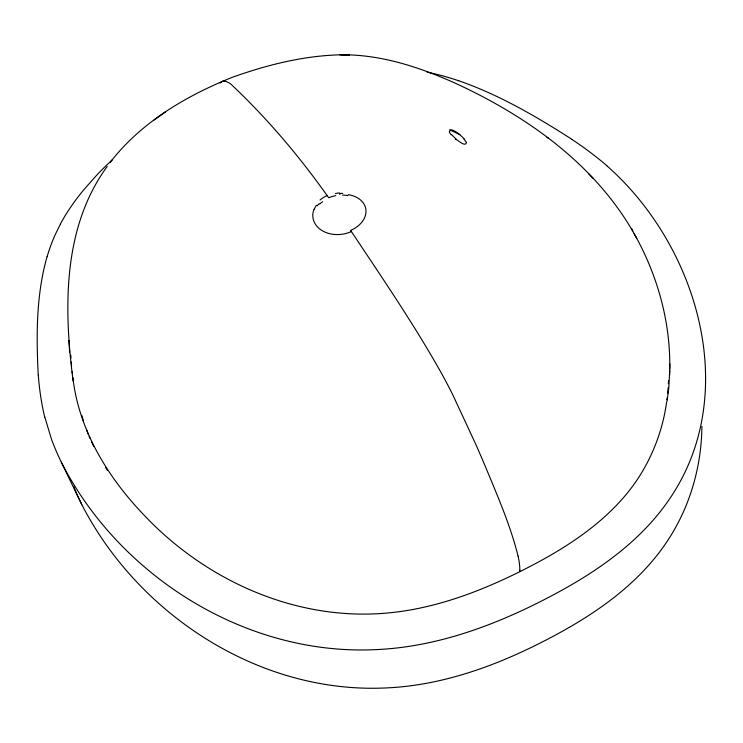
<?xml version="1.0" encoding="UTF-8"?>
<svg xmlns="http://www.w3.org/2000/svg" width="743" height="743" viewBox="0 0 743 743"><rect width="100%" height="100%" fill="white"/><g stroke="black" fill="none" stroke-linecap="round" stroke-linejoin="round"><path stroke-width="1.11" d="M667.075 401.211L668.784 388.18L669.722 370.46M701.903 426.389C701.522 466.279 690.126 506.187 668.273 539.65A244.521 201.279 -6.8 0 1 656.673 555.755C627.064 592.97 586.283 619.337 544.433 640.875C494.55 666.536 440.181 686.077 383.639 688.037C258.527 693.033 138.477 614.656 81.897 504.803M669.759 368.667C670.604 317.307 654.815 266.235 627.696 222.826C587.091 158.305 521.614 113.419 453.276 82.297C418.021 66.666 380.137 54.388 341.186 54.796C304.119 55.604 267.582 64.743 232.782 77.123C186.409 95.652 141.077 122.289 110.178 162.383M669.638 375.159L669.842 363.977M519.84 570.215L519.794 571.692C479.17 591.837 435.9 608.071 390.512 612.715A218.906 178.227 -10.9 0 1 360.801 614.09C279.442 613.207 201.158 574.943 145.433 516.552C108.636 478.613 78.916 430.921 72.86 377.546M667.725 393.326L668.078 387.976M668.347 383.694L668.561 380.481M666.61 401.954C663.016 428.804 653.301 454.772 638.646 477.545A217.244 174.837 -7.1 0 1 623.219 497.949C595.004 530.196 557.752 552.718 519.794 571.692M666.889 399.799L667.168 397.644M47.06 256.725C36.119 295.073 36.24 335.604 38.246 375.104M60.508 223.894L54.954 235.225A256.558 190.84 -13 0 0 47.088 256.725M220.132 83.012L222.473 81.191L225.621 81.368A166.729 28.253 66.3 0 1 230.915 84.145C267.099 118.193 299.587 156.55 328.23 197.136M107.196 166.451C62.338 227.832 63.814 309.079 73.13 381.001M165.429 111.952L154.145 119.994M339.449 194.202L340.099 194.146M341.186 54.796L349.349 54.926L339.653 54.759M427.03 72.145L434.618 73.817A255.146 188.991 -11.4 0 1 458.737 80.783M458.756 80.773C499.073 94.705 536.186 116.428 571.952 139.359M449.682 129.765L459.833 134.659L464.338 138.969M455.283 138.969C457.957 139.972 465.359 147.625 466.539 142.452M547.015 137.371L548.64 138.356M459.833 134.659C457.502 133.016 450.119 126.886 449.664 131.641M456.657 139.638L451.614 134.678M606.725 165.68C696.785 244.744 741.235 391.124 671.022 496.77A253.967 204.641 -7.1 0 1 658.957 513.274C627.965 551.622 585.484 578.63 542 600.781C489.888 627.296 433.215 647.487 374.296 649.688C245.701 655.298 120.552 576.884 62.003 463.558A379.515 293.188 -8.6 0 1 51.443 439.067L44.794 417.046M588.753 173.908L593.09 178.357M350.928 230.841C382.552 278.476 415.021 325.713 442.828 375.735A133.619 27.37 64.7 0 1 452.348 393.901L475.669 444.063A379.636 66.926 64.9 0 1 484.715 464.96C497.058 494.838 510.227 524.632 518.075 556.089M105.682 467.663L107.401 470.356M634.104 233.711L636.816 238.382M93.832 446.599L91.603 441.927M61.307 462.137L81.21 503.401M88.324 434.386L86.467 429.621M89.114 436.271L89.894 438.166M81.758 415.318L83.476 421.049M72.145 371.667L72.387 373.627M71.254 361.934L71.569 365.825M70.789 355.135L70.975 358.052M68.932 340.498L69.61 352.126M631.652 228.955A369.076 289.38 -13.9 0 1 632.869 230.832M571.887 139.405A451.187 357.745 -16.2 0 1 606.799 165.633M44.691 417.083A439.224 338.78 -6.1 0 1 38.33 375.085M60.424 223.884A251.273 186.976 -13.2 0 1 83.755 189.818L97.528 174.28A353.399 270.777 -10.4 0 1 112.342 159.801M81.906 504.794A365.89 289.166 -8.5 0 1 73.668 486.414M320.029 200.034A26.655 19.662 -10.5 0 1 327.096 195.548M328.685 197.768A26.655 16.94 -12.3 0 1 335.771 195.595M319.759 204A26.748 17.878 -13.4 0 1 322.601 201.743M317.242 205.792A26.358 20.609 -0.6 0 1 319.137 203.768M314.308 209.229A26.061 21.389 10.5 0 1 316.369 205.347M351.411 231.547A26.748 20.581 -8.8 0 1 322.183 230.674A26.748 20.581 -8.8 0 1 314.02 209.22M348.309 194.647A26.748 19.262 -11.2 0 1 365.983 210.418A26.748 19.262 -11.2 0 1 350.64 230.404M342.551 195.121A26.051 21.194 -12.8 0 1 347.965 195.595M340.09 193.477A26.358 22.773 -18 0 1 342.737 193.384M335.353 193.57A26.776 20.228 -13.3 0 1 339.458 192.929M518.122 556.154A82.872 17.163 64 0 1 519.803 570.16M463.901 139.127A24.296 14.906 2.8 0 1 466.363 142.489M451.103 134.789A26.07 15.018 4.2 0 1 449.236 131.678"/></g></svg>
